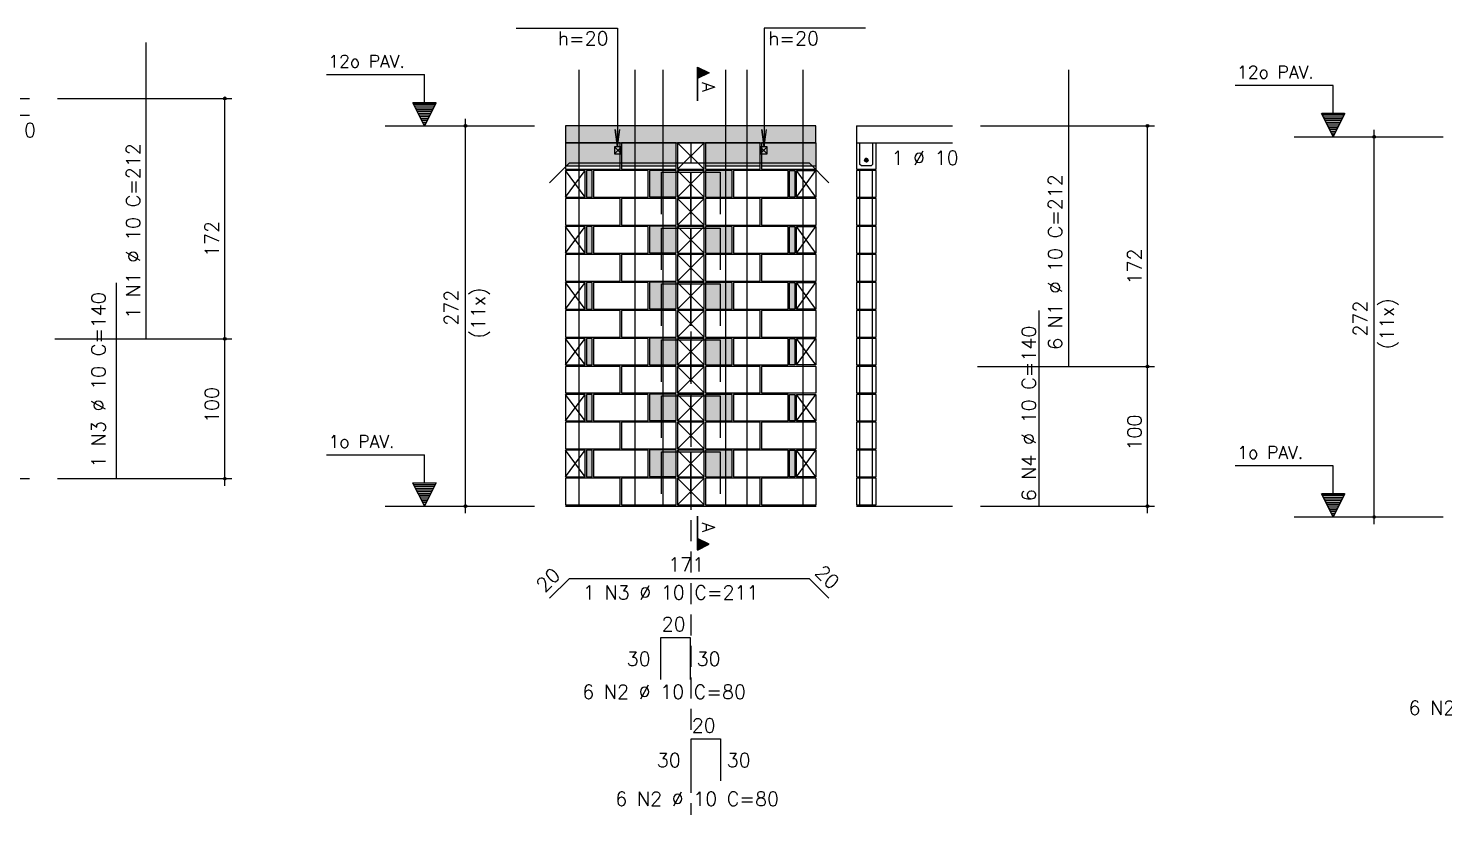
# Model space of a CAD drawing. Extents: x -2 to 121, y -2 to 61.
# Drawn here: x 44.34 to 64.57, y 9.51 to 20.76 of the extents above; entities that cross this region are included whole.
import ezdxf

# ---------------------------------------------------------------- set-up
doc = ezdxf.new("R2010")
doc.units = 0
doc.header["$MEASUREMENT"] = 0
doc.linetypes.add('ESTILO_TQS_0001', pattern=[0.45, 0.3, -0.15])
for name, color, linetype in [('PENA_01', 1, 'CONTINUOUS'), ('PENA_02', 2, 'CONTINUOUS'), ('PENA_03', 3, 'CONTINUOUS'), ('PENA_05', 5, 'CONTINUOUS'), ('PENA_09', 254, 'CONTINUOUS'), ('PENA_11', 252, 'CONTINUOUS'), ('PENA_23', 50, 'CONTINUOUS'), ('PENA_25', 210, 'CONTINUOUS')]:
    doc.layers.add(name, color=color, linetype=linetype)
doc.styles.get("Standard").update_dxf_attribs({"font": 'ROMANS.SHX'})

msp = doc.modelspace()

# ---------------------------------------------------------------- linework, layer by layer
at = {"layer": 'PENA_01', "linetype": 'Continuous'}
for p, q in [((49.441385, 19.365925), (51.572248, 19.365925)), ((52.71933, 19.065925), (52.81933, 18.965925)), ((52.81933, 19.065925), (52.71933, 18.965925)), ((54.79933, 19.065925), (54.89933, 18.965925)), ((54.89933, 19.065925), (54.79933, 18.965925)), ((62.433413, 19.211325), (64.564277, 19.211325)), ((52.01974, 18.795925), (52.79974, 18.795925)), ((52.81974, 18.795925), (53.59974, 18.795925)), ((54.01933, 18.795925), (54.79933, 18.795925)), ((54.81933, 18.795925), (55.59933, 18.795925)), ((49.441385, 13.925925), (51.572248, 13.925925)), ((62.433413, 13.771325), (64.564277, 13.771325))]:
    msp.add_line(p, q, dxfattribs=at)
at = {"layer": 'PENA_01', "linetype": 'ESTILO_TQS_0001'}
msp.add_line((53.808749, 19.125925), (53.80933, 9.512361), dxfattribs=at)
at = {"layer": 'PENA_01', "linetype": 'Continuous'}
for points in [[(52.71933, 19.065925), (52.71933, 18.965925), (52.81933, 18.965925), (52.81933, 19.065925), (52.71933, 19.065925)], [(54.79933, 19.065925), (54.79933, 18.965925), (54.89933, 18.965925), (54.89933, 19.065925), (54.79933, 19.065925)]]:
    msp.add_lwpolyline(points, dxfattribs=at)
at = {"layer": 'PENA_02', "linetype": 'Continuous'}
for p, q in [((53.99933, 19.125925), (53.61933, 19.125925)), ((53.61933, 19.125925), (53.61933, 18.745925)), ((53.99933, 18.745925), (53.99933, 19.125925)), ((52.29974, 18.725925), (52.01974, 18.725925)), ((52.01974, 18.725925), (52.01974, 18.345925)), ((52.29974, 18.345925), (52.29974, 18.725925)), ((53.61933, 18.745925), (53.99933, 18.745925)), ((53.99933, 18.725925), (53.61933, 18.725925)), ((53.61933, 18.725925), (53.61933, 18.345925)), ((53.99933, 18.345925), (53.99933, 18.725925)), ((55.318263, 18.345925), (55.318263, 18.725925)), ((55.318263, 18.725925), (55.598263, 18.725925)), ((55.598263, 18.725925), (55.598263, 18.345925)), ((52.01974, 18.345925), (52.29974, 18.345925)), ((53.61933, 18.345925), (53.99933, 18.345925)), ((53.99933, 18.325925), (53.61933, 18.325925)), ((53.61933, 18.325925), (53.61933, 17.945925)), ((53.99933, 17.945925), (53.99933, 18.325925)), ((55.598263, 18.345925), (55.318263, 18.345925)), ((52.29974, 17.925925), (52.01974, 17.925925)), ((52.01974, 17.925925), (52.01974, 17.545925)), ((52.29974, 17.545925), (52.29974, 17.925925)), ((53.61933, 17.945925), (53.99933, 17.945925)), ((53.99933, 17.925925), (53.61933, 17.925925)), ((53.61933, 17.925925), (53.61933, 17.545925)), ((53.99933, 17.545925), (53.99933, 17.925925)), ((55.318263, 17.545925), (55.318263, 17.925925)), ((55.318263, 17.925925), (55.598263, 17.925925)), ((55.598263, 17.925925), (55.598263, 17.545925)), ((52.01974, 17.545925), (52.29974, 17.545925)), ((53.61933, 17.545925), (53.99933, 17.545925)), ((53.99933, 17.525925), (53.61933, 17.525925)), ((53.61933, 17.525925), (53.61933, 17.145925)), ((53.99933, 17.145925), (53.99933, 17.525925)), ((55.598263, 17.545925), (55.318263, 17.545925)), ((52.29974, 17.125925), (52.01974, 17.125925)), ((52.01974, 17.125925), (52.01974, 16.745925)), ((52.29974, 16.745925), (52.29974, 17.125925)), ((53.61933, 17.145925), (53.99933, 17.145925)), ((53.99933, 17.125925), (53.61933, 17.125925)), ((53.61933, 17.125925), (53.61933, 16.745925)), ((53.99933, 16.745925), (53.99933, 17.125925)), ((55.318263, 16.745925), (55.318263, 17.125925)), ((55.318263, 17.125925), (55.598263, 17.125925)), ((55.598263, 17.125925), (55.598263, 16.745925)), ((52.01974, 16.745925), (52.29974, 16.745925)), ((53.61933, 16.745925), (53.99933, 16.745925)), ((53.99933, 16.725925), (53.61933, 16.725925)), ((53.61933, 16.725925), (53.61933, 16.345925)), ((53.99933, 16.345925), (53.99933, 16.725925)), ((55.598263, 16.745925), (55.318263, 16.745925)), ((52.29974, 16.325925), (52.01974, 16.325925)), ((52.01974, 16.325925), (52.01974, 15.945925)), ((52.29974, 15.945925), (52.29974, 16.325925)), ((53.61933, 16.345925), (53.99933, 16.345925)), ((53.99933, 16.325925), (53.61933, 16.325925)), ((53.61933, 16.325925), (53.61933, 15.945925)), ((53.99933, 15.945925), (53.99933, 16.325925)), ((55.318263, 15.945925), (55.318263, 16.325925)), ((55.318263, 16.325925), (55.598263, 16.325925)), ((55.598263, 16.325925), (55.598263, 15.945925)), ((52.01974, 15.945925), (52.29974, 15.945925)), ((53.61933, 15.945925), (53.99933, 15.945925)), ((53.99933, 15.925925), (53.61933, 15.925925)), ((53.61933, 15.925925), (53.61933, 15.545925)), ((53.99933, 15.545925), (53.99933, 15.925925)), ((55.598263, 15.945925), (55.318263, 15.945925)), ((52.29974, 15.525925), (52.01974, 15.525925)), ((52.01974, 15.525925), (52.01974, 15.145925)), ((52.29974, 15.145925), (52.29974, 15.525925)), ((53.61933, 15.545925), (53.99933, 15.545925)), ((53.99933, 15.525925), (53.61933, 15.525925)), ((53.61933, 15.525925), (53.61933, 15.145925)), ((53.99933, 15.145925), (53.99933, 15.525925)), ((55.318263, 15.145925), (55.318263, 15.525925)), ((55.318263, 15.525925), (55.598263, 15.525925)), ((55.598263, 15.525925), (55.598263, 15.145925)), ((52.01974, 15.145925), (52.29974, 15.145925)), ((53.61933, 15.145925), (53.99933, 15.145925)), ((53.99933, 15.125925), (53.61933, 15.125925)), ((53.61933, 15.125925), (53.61933, 14.745925)), ((53.99933, 14.745925), (53.99933, 15.125925)), ((55.598263, 15.145925), (55.318263, 15.145925)), ((52.29974, 14.725925), (52.01974, 14.725925)), ((52.01974, 14.725925), (52.01974, 14.345925)), ((52.29974, 14.345925), (52.29974, 14.725925)), ((53.61933, 14.745925), (53.99933, 14.745925)), ((53.99933, 14.725925), (53.61933, 14.725925)), ((53.61933, 14.725925), (53.61933, 14.345925)), ((53.99933, 14.345925), (53.99933, 14.725925)), ((55.318263, 14.345925), (55.318263, 14.725925)), ((55.318263, 14.725925), (55.598263, 14.725925)), ((55.598263, 14.725925), (55.598263, 14.345925)), ((52.01974, 14.345925), (52.29974, 14.345925)), ((53.61933, 14.345925), (53.99933, 14.345925)), ((53.99933, 14.325925), (53.61933, 14.325925)), ((53.61933, 14.325925), (53.61933, 13.945925)), ((53.99933, 13.945925), (53.99933, 14.325925)), ((55.598263, 14.345925), (55.318263, 14.345925)), ((52.01974, 13.925925), (55.59933, 13.925925)), ((53.61933, 13.945925), (53.99933, 13.945925))]:
    msp.add_line(p, q, dxfattribs=at)
for points in [[(52.01974, 19.125925), (55.597757, 19.125925), (55.597757, 19.365925), (52.01974, 19.365925), (52.01974, 19.125925)], [(52.01974, 18.745925), (52.79974, 18.745925), (52.79974, 19.125925), (52.01974, 19.125925), (52.01974, 18.745925)], [(52.81974, 18.745925), (53.59974, 18.745925), (53.59974, 19.125925), (52.81974, 19.125925), (52.81974, 18.745925)], [(54.01933, 18.745925), (54.79933, 18.745925), (54.79933, 19.125925), (54.01933, 19.125925), (54.01933, 18.745925)], [(54.81933, 18.745925), (55.59933, 18.745925), (55.59933, 19.125925), (54.81933, 19.125925), (54.81933, 18.745925)], [(52.31974, 18.345925), (52.39974, 18.345925), (52.39974, 18.725925), (52.31974, 18.725925), (52.31974, 18.345925)], [(52.41974, 18.345925), (53.19974, 18.345925), (53.19974, 18.725925), (52.41974, 18.725925), (52.41974, 18.345925)], [(53.219353, 18.349845), (53.599353, 18.349845), (53.599353, 18.729845), (53.219353, 18.729845), (53.219353, 18.349845)], [(54.01933, 18.345925), (54.39933, 18.345925), (54.39933, 18.725925), (54.01933, 18.725925), (54.01933, 18.345925)], [(54.41933, 18.345925), (55.19933, 18.345925), (55.19933, 18.725925), (54.41933, 18.725925), (54.41933, 18.345925)], [(55.298263, 18.345925), (55.218263, 18.345925), (55.218263, 18.725925), (55.298263, 18.725925), (55.298263, 18.345925)], [(52.01974, 17.945925), (52.79974, 17.945925), (52.79974, 18.325925), (52.01974, 18.325925), (52.01974, 17.945925)], [(52.81974, 17.945925), (53.59974, 17.945925), (53.59974, 18.325925), (52.81974, 18.325925), (52.81974, 17.945925)], [(54.01933, 17.945925), (54.79933, 17.945925), (54.79933, 18.325925), (54.01933, 18.325925), (54.01933, 17.945925)], [(54.81933, 17.945925), (55.59933, 17.945925), (55.59933, 18.325925), (54.81933, 18.325925), (54.81933, 17.945925)], [(52.31974, 17.545925), (52.39974, 17.545925), (52.39974, 17.925925), (52.31974, 17.925925), (52.31974, 17.545925)], [(52.41974, 17.545925), (53.19974, 17.545925), (53.19974, 17.925925), (52.41974, 17.925925), (52.41974, 17.545925)], [(53.219353, 17.549845), (53.599353, 17.549845), (53.599353, 17.929845), (53.219353, 17.929845), (53.219353, 17.549845)], [(54.01933, 17.545925), (54.39933, 17.545925), (54.39933, 17.925925), (54.01933, 17.925925), (54.01933, 17.545925)], [(54.41933, 17.545925), (55.19933, 17.545925), (55.19933, 17.925925), (54.41933, 17.925925), (54.41933, 17.545925)], [(55.298263, 17.545925), (55.218263, 17.545925), (55.218263, 17.925925), (55.298263, 17.925925), (55.298263, 17.545925)], [(52.01974, 17.145925), (52.79974, 17.145925), (52.79974, 17.525925), (52.01974, 17.525925), (52.01974, 17.145925)], [(52.81974, 17.145925), (53.59974, 17.145925), (53.59974, 17.525925), (52.81974, 17.525925), (52.81974, 17.145925)], [(54.01933, 17.145925), (54.79933, 17.145925), (54.79933, 17.525925), (54.01933, 17.525925), (54.01933, 17.145925)], [(54.81933, 17.145925), (55.59933, 17.145925), (55.59933, 17.525925), (54.81933, 17.525925), (54.81933, 17.145925)], [(52.31974, 16.745925), (52.39974, 16.745925), (52.39974, 17.125925), (52.31974, 17.125925), (52.31974, 16.745925)], [(52.41974, 16.745925), (53.19974, 16.745925), (53.19974, 17.125925), (52.41974, 17.125925), (52.41974, 16.745925)], [(53.219353, 16.749845), (53.599353, 16.749845), (53.599353, 17.129845), (53.219353, 17.129845), (53.219353, 16.749845)], [(54.01933, 16.745925), (54.39933, 16.745925), (54.39933, 17.125925), (54.01933, 17.125925), (54.01933, 16.745925)], [(54.41933, 16.745925), (55.19933, 16.745925), (55.19933, 17.125925), (54.41933, 17.125925), (54.41933, 16.745925)], [(55.298263, 16.745925), (55.218263, 16.745925), (55.218263, 17.125925), (55.298263, 17.125925), (55.298263, 16.745925)], [(52.01974, 16.345925), (52.79974, 16.345925), (52.79974, 16.725925), (52.01974, 16.725925), (52.01974, 16.345925)], [(52.81974, 16.345925), (53.59974, 16.345925), (53.59974, 16.725925), (52.81974, 16.725925), (52.81974, 16.345925)], [(54.01933, 16.345925), (54.79933, 16.345925), (54.79933, 16.725925), (54.01933, 16.725925), (54.01933, 16.345925)], [(54.81933, 16.345925), (55.59933, 16.345925), (55.59933, 16.725925), (54.81933, 16.725925), (54.81933, 16.345925)], [(52.31974, 15.945925), (52.39974, 15.945925), (52.39974, 16.325925), (52.31974, 16.325925), (52.31974, 15.945925)], [(52.41974, 15.945925), (53.19974, 15.945925), (53.19974, 16.325925), (52.41974, 16.325925), (52.41974, 15.945925)], [(53.219353, 15.949845), (53.599353, 15.949845), (53.599353, 16.329845), (53.219353, 16.329845), (53.219353, 15.949845)], [(54.01933, 15.945925), (54.39933, 15.945925), (54.39933, 16.325925), (54.01933, 16.325925), (54.01933, 15.945925)], [(54.41933, 15.945925), (55.19933, 15.945925), (55.19933, 16.325925), (54.41933, 16.325925), (54.41933, 15.945925)], [(55.298263, 15.945925), (55.218263, 15.945925), (55.218263, 16.325925), (55.298263, 16.325925), (55.298263, 15.945925)], [(52.01974, 15.545925), (52.79974, 15.545925), (52.79974, 15.925925), (52.01974, 15.925925), (52.01974, 15.545925)], [(52.81974, 15.545925), (53.59974, 15.545925), (53.59974, 15.925925), (52.81974, 15.925925), (52.81974, 15.545925)], [(54.01933, 15.545925), (54.79933, 15.545925), (54.79933, 15.925925), (54.01933, 15.925925), (54.01933, 15.545925)], [(54.81933, 15.545925), (55.59933, 15.545925), (55.59933, 15.925925), (54.81933, 15.925925), (54.81933, 15.545925)], [(52.31974, 15.145925), (52.39974, 15.145925), (52.39974, 15.525925), (52.31974, 15.525925), (52.31974, 15.145925)], [(52.41974, 15.145925), (53.19974, 15.145925), (53.19974, 15.525925), (52.41974, 15.525925), (52.41974, 15.145925)], [(53.219353, 15.149845), (53.599353, 15.149845), (53.599353, 15.529845), (53.219353, 15.529845), (53.219353, 15.149845)], [(54.01933, 15.145925), (54.39933, 15.145925), (54.39933, 15.525925), (54.01933, 15.525925), (54.01933, 15.145925)], [(54.41933, 15.145925), (55.19933, 15.145925), (55.19933, 15.525925), (54.41933, 15.525925), (54.41933, 15.145925)], [(55.298263, 15.145925), (55.218263, 15.145925), (55.218263, 15.525925), (55.298263, 15.525925), (55.298263, 15.145925)], [(52.01974, 14.745925), (52.79974, 14.745925), (52.79974, 15.125925), (52.01974, 15.125925), (52.01974, 14.745925)], [(52.81974, 14.745925), (53.59974, 14.745925), (53.59974, 15.125925), (52.81974, 15.125925), (52.81974, 14.745925)], [(54.01933, 14.745925), (54.79933, 14.745925), (54.79933, 15.125925), (54.01933, 15.125925), (54.01933, 14.745925)], [(54.81933, 14.745925), (55.59933, 14.745925), (55.59933, 15.125925), (54.81933, 15.125925), (54.81933, 14.745925)], [(52.31974, 14.345925), (52.39974, 14.345925), (52.39974, 14.725925), (52.31974, 14.725925), (52.31974, 14.345925)], [(52.41974, 14.345925), (53.19974, 14.345925), (53.19974, 14.725925), (52.41974, 14.725925), (52.41974, 14.345925)], [(53.219353, 14.349845), (53.599353, 14.349845), (53.599353, 14.729845), (53.219353, 14.729845), (53.219353, 14.349845)], [(54.01933, 14.345925), (54.39933, 14.345925), (54.39933, 14.725925), (54.01933, 14.725925), (54.01933, 14.345925)], [(54.41933, 14.345925), (55.19933, 14.345925), (55.19933, 14.725925), (54.41933, 14.725925), (54.41933, 14.345925)], [(55.298263, 14.345925), (55.218263, 14.345925), (55.218263, 14.725925), (55.298263, 14.725925), (55.298263, 14.345925)], [(52.01974, 13.945925), (52.79974, 13.945925), (52.79974, 14.325925), (52.01974, 14.325925), (52.01974, 13.945925)], [(52.81974, 13.945925), (53.59974, 13.945925), (53.59974, 14.325925), (52.81974, 14.325925), (52.81974, 13.945925)], [(54.01933, 13.945925), (54.79933, 13.945925), (54.79933, 14.325925), (54.01933, 14.325925), (54.01933, 13.945925)], [(54.81933, 13.945925), (55.59933, 13.945925), (55.59933, 14.325925), (54.81933, 14.325925), (54.81933, 13.945925)]]:
    msp.add_lwpolyline(points, dxfattribs=at)
for centre, radius in [((47.146206, 19.759725), 0.02), ((47.146206, 19.759725), 0.01), ((50.58753, 19.365925), 0.02), ((50.58753, 19.365925), 0.01), ((60.337753, 19.365925), 0.02), ((60.337753, 19.365925), 0.01), ((63.579559, 19.211325), 0.02), ((63.579559, 19.211325), 0.01), ((47.146206, 16.319725), 0.02), ((47.146206, 16.319725), 0.01), ((60.337753, 15.925925), 0.02), ((60.337753, 15.925925), 0.01), ((47.146206, 14.319725), 0.02), ((47.146206, 14.319725), 0.01), ((50.58753, 13.925925), 0.02), ((50.58753, 13.925925), 0.01), ((60.337753, 13.925925), 0.02), ((60.337753, 13.925925), 0.01), ((63.579559, 13.771325), 0.02), ((63.579559, 13.771325), 0.01)]:
    msp.add_circle(centre, radius, dxfattribs=at)
at = {"layer": 'PENA_03', "linetype": 'Continuous'}
for p, q in [((50.000383, 20.097791), (48.600383, 20.097791)), ((50.000383, 19.697791), (50.000383, 20.097791)), ((50.001783, 19.697791), (50.001783, 20.099191)), ((53.903675, 19.722282), (53.903675, 20.208664)), ((53.903675, 20.208664), (54.069608, 20.125698)), ((53.90437, 20.207536), (54.068047, 20.125698)), ((54.069608, 20.125698), (53.90437, 20.043079)), ((53.904371, 20.207536), (53.904371, 20.043859)), ((54.068047, 20.125698), (53.904371, 20.043859)), ((53.904371, 20.043079), (53.904371, 19.722282)), ((53.916439, 20.202282), (53.916439, 20.049113)), ((53.929203, 20.1959), (53.929203, 20.055495)), ((53.941967, 20.189518), (53.941967, 20.061877)), ((53.954731, 20.183136), (53.954731, 20.068259)), ((53.967495, 20.176754), (53.967495, 20.074641)), ((53.980259, 20.170372), (53.980259, 20.081023)), ((53.993023, 20.16399), (53.993023, 20.087405)), ((54.005787, 20.157608), (54.005787, 20.093787)), ((54.018551, 20.151226), (54.018551, 20.100169)), ((54.031315, 20.144844), (54.031315, 20.106551)), ((54.04408, 20.138462), (54.04408, 20.112933)), ((54.056844, 20.13208), (54.056844, 20.119316)), ((62.992412, 19.943191), (61.592412, 19.943191)), ((62.992412, 19.543191), (62.992412, 19.943191)), ((62.993812, 19.543191), (62.993812, 19.944591)), ((42.986211, 19.759725), (44.35689, 19.759725)), ((44.75689, 19.759725), (47.246206, 19.759725)), ((47.146206, 14.219193), (47.146206, 19.759725)), ((50.001083, 19.365925), (49.83515, 19.697791)), ((49.83515, 19.697791), (50.000383, 19.697791)), ((50.001083, 19.369047), (49.837406, 19.696399)), ((50.164759, 19.696399), (49.837406, 19.696399)), ((50.154252, 19.672263), (49.847914, 19.672263)), ((50.141488, 19.646735), (49.860678, 19.646735)), ((50.167016, 19.697791), (50.001083, 19.365925)), ((50.164759, 19.6964), (50.001083, 19.369047)), ((50.001783, 19.697791), (50.167016, 19.697791)), ((42.986211, 19.519725), (44.35689, 19.519725)), ((50.128724, 19.621207), (49.873442, 19.621207)), ((50.115959, 19.595679), (49.886206, 19.595679)), ((50.103195, 19.57015), (49.89897, 19.57015)), ((50.090431, 19.544622), (49.911734, 19.544622)), ((50.077667, 19.519094), (49.924498, 19.519094)), ((50.064903, 19.493566), (49.937262, 19.493566)), ((50.052139, 19.468038), (49.950026, 19.468038)), ((50.039375, 19.44251), (49.96279, 19.44251)), ((50.58753, 13.825393), (50.58753, 19.465925)), ((62.993112, 19.211325), (62.827179, 19.543191)), ((62.827179, 19.543191), (62.992412, 19.543191)), ((62.993112, 19.214447), (62.829435, 19.541799)), ((63.156788, 19.541799), (62.829435, 19.541799)), ((63.146281, 19.517663), (62.839942, 19.517663)), ((63.133517, 19.492135), (62.852707, 19.492135)), ((63.120753, 19.466607), (62.865471, 19.466607)), ((63.107988, 19.441079), (62.878235, 19.441079)), ((63.159045, 19.543191), (62.993112, 19.211325)), ((63.156788, 19.5418), (62.993112, 19.214447)), ((62.993812, 19.543191), (63.159045, 19.543191)), ((50.026611, 19.416981), (49.975554, 19.416981)), ((50.013847, 19.391453), (49.988319, 19.391453)), ((56.177757, 19.365925), (56.177757, 18.745925)), ((56.177757, 19.365925), (57.548437, 19.365925)), ((57.948437, 19.365925), (60.437753, 19.365925)), ((60.337753, 13.825393), (60.337753, 19.365925)), ((63.095224, 19.41555), (62.890999, 19.41555)), ((63.08246, 19.390022), (62.903763, 19.390022)), ((63.069696, 19.364494), (62.916527, 19.364494)), ((63.056932, 19.338966), (62.929291, 19.338966)), ((63.044168, 19.313438), (62.942055, 19.313438)), ((63.031404, 19.28791), (62.954819, 19.28791)), ((63.01864, 19.262381), (62.967583, 19.262381)), ((63.005876, 19.236853), (62.980348, 19.236853)), ((63.579559, 13.670793), (63.579559, 19.311325)), ((53.61933, 18.745925), (53.99933, 19.125925)), ((53.99933, 18.745925), (53.61933, 19.125925)), ((56.177757, 19.125925), (57.548437, 19.125925)), ((52.01974, 18.345925), (52.29974, 18.725925)), ((52.29974, 18.345925), (52.01974, 18.725925)), ((53.61933, 18.345925), (53.99933, 18.725925)), ((53.99933, 18.345925), (53.61933, 18.725925)), ((55.598263, 18.345925), (55.318263, 18.725925)), ((55.318263, 18.345925), (55.598263, 18.725925)), ((56.227757, 18.345925), (56.227757, 18.725925)), ((56.407757, 18.345925), (56.407757, 18.725925)), ((53.61933, 17.945925), (53.99933, 18.325925)), ((53.99933, 17.945925), (53.61933, 18.325925)), ((56.227757, 17.945925), (56.227757, 18.325925)), ((56.407757, 17.945925), (56.407757, 18.325925)), ((52.01974, 17.545925), (52.29974, 17.925925)), ((52.29974, 17.545925), (52.01974, 17.925925)), ((53.61933, 17.545925), (53.99933, 17.925925)), ((53.99933, 17.545925), (53.61933, 17.925925)), ((55.598263, 17.545925), (55.318263, 17.925925)), ((55.318263, 17.545925), (55.598263, 17.925925)), ((56.227757, 17.545925), (56.227757, 17.925925)), ((56.407757, 17.545925), (56.407757, 17.925925)), ((53.61933, 17.145925), (53.99933, 17.525925)), ((53.99933, 17.145925), (53.61933, 17.525925)), ((56.227757, 17.145925), (56.227757, 17.525925)), ((56.407757, 17.145925), (56.407757, 17.525925)), ((52.01974, 16.745925), (52.29974, 17.125925)), ((52.29974, 16.745925), (52.01974, 17.125925)), ((53.61933, 16.745925), (53.99933, 17.125925)), ((53.99933, 16.745925), (53.61933, 17.125925)), ((55.598263, 16.745925), (55.318263, 17.125925)), ((55.318263, 16.745925), (55.598263, 17.125925)), ((56.227757, 16.745925), (56.227757, 17.125925)), ((56.407757, 16.745925), (56.407757, 17.125925)), ((53.61933, 16.345925), (53.99933, 16.725925)), ((53.99933, 16.345925), (53.61933, 16.725925)), ((56.227757, 16.345925), (56.227757, 16.725925)), ((56.407757, 16.345925), (56.407757, 16.725925)), ((44.714959, 16.319725), (47.246206, 16.319725)), ((52.01974, 15.945925), (52.29974, 16.325925)), ((52.29974, 15.945925), (52.01974, 16.325925)), ((53.61933, 15.945925), (53.99933, 16.325925)), ((53.99933, 15.945925), (53.61933, 16.325925)), ((55.598263, 15.945925), (55.318263, 16.325925)), ((55.318263, 15.945925), (55.598263, 16.325925)), ((56.227757, 15.945925), (56.227757, 16.325925)), ((56.407757, 15.945925), (56.407757, 16.325925)), ((53.61933, 15.545925), (53.99933, 15.925925)), ((53.99933, 15.545925), (53.61933, 15.925925)), ((56.227757, 15.545925), (56.227757, 15.925925)), ((56.407757, 15.545925), (56.407757, 15.925925)), ((57.906505, 15.925925), (60.437753, 15.925925)), ((52.01974, 15.145925), (52.29974, 15.525925)), ((52.29974, 15.145925), (52.01974, 15.525925)), ((53.61933, 15.145925), (53.99933, 15.525925)), ((53.99933, 15.145925), (53.61933, 15.525925)), ((55.598263, 15.145925), (55.318263, 15.525925)), ((55.318263, 15.145925), (55.598263, 15.525925)), ((56.227757, 15.145925), (56.227757, 15.525925)), ((56.407757, 15.145925), (56.407757, 15.525925)), ((53.61933, 14.745925), (53.99933, 15.125925)), ((53.99933, 14.745925), (53.61933, 15.125925)), ((56.227757, 14.745925), (56.227757, 15.125925)), ((56.407757, 14.745925), (56.407757, 15.125925)), ((50.000383, 14.657791), (48.600383, 14.657791)), ((50.000383, 14.257791), (50.000383, 14.657791)), ((50.001783, 14.257791), (50.001783, 14.659191)), ((52.01974, 14.345925), (52.29974, 14.725925)), ((52.29974, 14.345925), (52.01974, 14.725925)), ((53.61933, 14.345925), (53.99933, 14.725925)), ((53.99933, 14.345925), (53.61933, 14.725925)), ((55.598263, 14.345925), (55.318263, 14.725925)), ((55.318263, 14.345925), (55.598263, 14.725925)), ((56.227757, 14.345925), (56.227757, 14.725925)), ((56.407757, 14.345925), (56.407757, 14.725925)), ((62.992412, 14.503191), (61.592412, 14.503191)), ((62.992412, 14.103191), (62.992412, 14.503191)), ((62.993812, 14.103191), (62.993812, 14.504591)), ((42.986211, 14.319725), (44.35689, 14.319725)), ((44.75689, 14.319725), (47.246206, 14.319725)), ((50.001083, 13.925925), (49.83515, 14.257791)), ((49.83515, 14.257791), (50.000383, 14.257791)), ((50.001083, 13.929047), (49.837406, 14.256399)), ((50.164759, 14.256399), (49.837406, 14.256399)), ((50.154252, 14.232263), (49.847914, 14.232263)), ((50.141488, 14.206735), (49.860678, 14.206735)), ((50.128724, 14.181207), (49.873442, 14.181207)), ((50.167016, 14.257791), (50.001083, 13.925925)), ((50.164759, 14.2564), (50.001083, 13.929047)), ((50.001783, 14.257791), (50.167016, 14.257791)), ((53.61933, 13.945925), (53.99933, 14.325925)), ((53.99933, 13.945925), (53.61933, 14.325925)), ((56.227757, 13.945925), (56.227757, 14.325925)), ((56.407757, 13.945925), (56.407757, 14.325925)), ((50.115959, 14.155679), (49.886206, 14.155679)), ((50.103195, 14.13015), (49.89897, 14.13015)), ((50.090431, 14.104622), (49.911734, 14.104622)), ((50.077667, 14.079094), (49.924498, 14.079094)), ((50.064903, 14.053566), (49.937262, 14.053566)), ((50.052139, 14.028038), (49.950026, 14.028038)), ((50.039375, 14.00251), (49.96279, 14.00251)), ((50.026611, 13.976981), (49.975554, 13.976981)), ((62.993112, 13.771325), (62.827179, 14.103191)), ((62.827179, 14.103191), (62.992412, 14.103191)), ((62.993112, 13.774447), (62.829435, 14.101799)), ((63.156788, 14.101799), (62.829435, 14.101799)), ((63.146281, 14.077663), (62.839942, 14.077663)), ((63.133517, 14.052135), (62.852707, 14.052135)), ((63.120753, 14.026607), (62.865471, 14.026607)), ((63.107988, 14.001079), (62.878235, 14.001079)), ((63.095224, 13.97555), (62.890999, 13.97555)), ((63.159045, 14.103191), (62.993112, 13.771325)), ((63.156788, 14.1018), (62.993112, 13.774447)), ((62.993812, 14.103191), (63.159045, 14.103191)), ((50.013847, 13.951453), (49.988319, 13.951453)), ((53.903675, 13.785527), (53.903675, 13.299145)), ((53.904371, 13.46473), (53.904371, 13.785527)), ((56.177757, 13.925925), (57.548437, 13.925925)), ((57.948437, 13.925925), (60.437753, 13.925925)), ((63.08246, 13.950022), (62.903763, 13.950022)), ((63.069696, 13.924494), (62.916527, 13.924494)), ((63.056932, 13.898966), (62.929291, 13.898966)), ((63.044168, 13.873438), (62.942055, 13.873438)), ((63.031404, 13.84791), (62.954819, 13.84791)), ((63.01864, 13.822381), (62.967583, 13.822381)), ((63.005876, 13.796853), (62.980348, 13.796853)), ((53.903675, 13.299145), (54.069608, 13.382111)), ((54.069608, 13.382111), (53.90437, 13.46473)), ((53.90437, 13.300273), (54.068047, 13.382111)), ((53.904371, 13.300273), (53.904371, 13.46395)), ((54.068047, 13.382111), (53.904371, 13.46395)), ((53.916439, 13.305527), (53.916439, 13.458696)), ((53.929203, 13.311909), (53.929203, 13.452314)), ((53.941967, 13.318291), (53.941967, 13.445932)), ((53.954731, 13.324673), (53.954731, 13.43955)), ((53.967495, 13.331055), (53.967495, 13.433168)), ((53.980259, 13.337437), (53.980259, 13.426786)), ((53.993023, 13.343819), (53.993023, 13.420404)), ((54.005787, 13.350201), (54.005787, 13.414022)), ((54.018551, 13.356583), (54.018551, 13.40764)), ((54.031315, 13.362965), (54.031315, 13.401258)), ((54.04408, 13.369347), (54.04408, 13.394876)), ((54.056844, 13.375729), (54.056844, 13.388493))]:
    msp.add_line(p, q, dxfattribs=at)
for points in [[(51.310306, 20.762434), (52.760298, 20.762434), (52.760298, 19.066156), (52.727667, 19.314017), (52.760298, 19.066156), (52.79293, 19.314017)], [(56.308353, 20.762434), (54.858361, 20.762434), (54.858361, 19.066156), (54.825729, 19.314017), (54.858361, 19.066156), (54.890993, 19.314017)], [(56.177757, 18.745925), (56.457757, 18.745925), (56.457757, 19.125925)], [(56.407757, 19.125925), (56.407757, 18.815925), (56.387757, 18.795925), (56.247757, 18.795925), (56.227757, 18.815925), (56.227757, 19.125925)], [(56.342306, 18.876915), (56.340145, 18.887084), (56.334034, 18.895494), (56.325032, 18.900692), (56.314693, 18.901778), (56.304806, 18.898566), (56.297081, 18.89161), (56.292852, 18.882113), (56.292852, 18.871717), (56.297081, 18.862221), (56.304806, 18.855265), (56.314693, 18.852052), (56.325032, 18.853139), (56.334034, 18.858337), (56.340145, 18.866747), (56.342306, 18.876915)], [(56.177757, 18.345925), (56.457757, 18.345925), (56.457757, 18.725925), (56.177757, 18.725925), (56.177757, 18.345925)], [(56.177757, 17.945925), (56.457757, 17.945925), (56.457757, 18.325925), (56.177757, 18.325925), (56.177757, 17.945925)], [(56.177757, 17.545925), (56.457757, 17.545925), (56.457757, 17.925925), (56.177757, 17.925925), (56.177757, 17.545925)], [(56.177757, 17.145925), (56.457757, 17.145925), (56.457757, 17.525925), (56.177757, 17.525925), (56.177757, 17.145925)], [(56.177757, 16.745925), (56.457757, 16.745925), (56.457757, 17.125925), (56.177757, 17.125925), (56.177757, 16.745925)], [(56.177757, 16.345925), (56.457757, 16.345925), (56.457757, 16.725925), (56.177757, 16.725925), (56.177757, 16.345925)], [(56.177757, 15.945925), (56.457757, 15.945925), (56.457757, 16.325925), (56.177757, 16.325925), (56.177757, 15.945925)], [(56.177757, 15.545925), (56.457757, 15.545925), (56.457757, 15.925925), (56.177757, 15.925925), (56.177757, 15.545925)], [(56.177757, 15.145925), (56.457757, 15.145925), (56.457757, 15.525925), (56.177757, 15.525925), (56.177757, 15.145925)], [(56.177757, 14.745925), (56.457757, 14.745925), (56.457757, 15.125925), (56.177757, 15.125925), (56.177757, 14.745925)], [(56.177757, 14.345925), (56.457757, 14.345925), (56.457757, 14.725925), (56.177757, 14.725925), (56.177757, 14.345925)], [(56.177757, 13.945925), (56.457757, 13.945925), (56.457757, 14.325925), (56.177757, 14.325925), (56.177757, 13.945925)]]:
    msp.add_lwpolyline(points, dxfattribs=at)
msp.add_circle((56.317306, 18.876915), 0.025, dxfattribs=at)
for points in [[(56.342306, 18.876915), (56.297081, 18.89161), (56.292852, 18.882113)], [(56.342306, 18.876915), (56.292852, 18.882113), (56.292852, 18.871717)], [(56.342306, 18.876915), (56.292852, 18.871717), (56.297081, 18.862221)], [(56.342306, 18.876915), (56.304806, 18.898566), (56.293814, 18.885466)], [(56.342306, 18.876915), (56.293814, 18.885466), (56.293814, 18.868365)], [(56.342306, 18.876915), (56.293814, 18.868365), (56.304806, 18.855265)], [(56.342306, 18.876915), (56.304806, 18.898566), (56.297081, 18.89161)], [(56.342306, 18.876915), (56.297081, 18.862221), (56.304806, 18.855265)], [(56.342306, 18.876915), (56.314693, 18.901778), (56.304806, 18.898566)], [(56.342306, 18.876915), (56.321647, 18.901535), (56.304806, 18.898566)], [(56.342306, 18.876915), (56.304806, 18.855265), (56.321647, 18.852295)], [(56.342306, 18.876915), (56.304806, 18.855265), (56.314693, 18.852052)], [(56.342306, 18.876915), (56.325032, 18.900692), (56.314693, 18.901778)], [(56.342306, 18.876915), (56.314693, 18.852052), (56.325032, 18.853139)], [(56.342306, 18.876915), (56.336457, 18.892985), (56.321647, 18.901535)], [(56.342306, 18.876915), (56.321647, 18.852295), (56.336457, 18.860845)], [(56.342306, 18.876915), (56.334034, 18.895494), (56.325032, 18.900692)], [(56.342306, 18.876915), (56.325032, 18.853139), (56.334034, 18.858337)], [(56.342306, 18.876915), (56.340145, 18.887084), (56.334034, 18.895494)], [(56.342306, 18.876915), (56.334034, 18.858337), (56.340145, 18.866747)], [(56.342306, 18.876915), (56.336457, 18.860845), (56.342306, 18.876915)], [(56.342306, 18.876915), (56.340145, 18.866747), (56.342306, 18.876915)]]:
    msp.add_solid(points, dxfattribs=at)
at = {"layer": 'PENA_05', "linetype": 'Continuous'}
for p, q in [((46.022456, 16.316803), (46.022456, 20.556803)), ((59.214002, 15.923003), (59.214002, 20.165923)), ((51.789622, 18.553012), (52.072465, 18.835855)), ((52.072465, 18.835855), (55.499159, 18.83598)), ((55.499159, 18.83598), (55.782002, 18.553137)), ((53.38933, 18.104981), (53.38933, 18.704981)), ((53.38933, 18.704981), (53.80933, 18.704981)), ((53.80933, 18.104981), (53.80933, 18.704981)), ((53.80933, 18.704981), (54.22933, 18.704981)), ((53.80933, 18.704981), (53.80933, 18.104981)), ((54.22933, 18.704981), (54.22933, 18.104981)), ((53.38933, 17.304981), (53.38933, 17.904981)), ((53.38933, 17.904981), (53.80933, 17.904981)), ((53.80933, 17.304981), (53.80933, 17.904981)), ((53.80933, 17.904981), (54.22933, 17.904981)), ((53.80933, 17.904981), (53.80933, 17.304981)), ((54.22933, 17.904981), (54.22933, 17.304981)), ((45.596532, 14.319725), (45.596532, 17.119725)), ((53.38933, 16.504981), (53.38933, 17.104981)), ((53.38933, 17.104981), (53.80933, 17.104981)), ((53.80933, 16.504981), (53.80933, 17.104981)), ((53.80933, 17.104981), (54.22933, 17.104981)), ((53.80933, 17.104981), (53.80933, 16.504981)), ((54.22933, 17.104981), (54.22933, 16.504981)), ((58.788078, 13.925925), (58.788078, 16.725925)), ((53.38933, 15.704115), (53.38933, 16.304115)), ((53.38933, 16.304115), (53.80933, 16.304115)), ((53.80933, 15.704115), (53.80933, 16.304115)), ((53.80933, 16.304115), (54.22933, 16.304115)), ((53.80933, 16.304115), (53.80933, 15.704115)), ((54.22933, 16.304115), (54.22933, 15.704115)), ((53.38933, 14.904981), (53.38933, 15.504981)), ((53.38933, 15.504981), (53.80933, 15.504981)), ((53.80933, 14.904981), (53.80933, 15.504981)), ((53.80933, 15.504981), (54.22933, 15.504981)), ((53.80933, 15.504981), (53.80933, 14.904981)), ((54.22933, 15.504981), (54.22933, 14.904981)), ((53.38933, 14.104981), (53.38933, 14.704981)), ((53.38933, 14.704981), (53.80933, 14.704981)), ((53.80933, 14.104981), (53.80933, 14.704981)), ((53.80933, 14.704981), (54.22933, 14.704981)), ((53.80933, 14.704981), (53.80933, 14.104981)), ((54.22933, 14.704981), (54.22933, 14.104981)), ((51.789622, 12.609393), (52.072465, 12.892236)), ((52.072465, 12.892236), (55.499159, 12.892361)), ((55.499159, 12.892361), (55.782002, 12.609518)), ((53.381977, 11.448673), (53.381977, 12.048673)), ((53.381977, 12.048673), (53.801977, 12.048673)), ((53.801977, 12.048673), (53.801977, 11.448673)), ((53.812406, 9.998775), (53.812406, 10.598775)), ((53.812406, 10.598775), (54.232406, 10.598775)), ((54.232406, 10.598775), (54.232406, 9.998775))]:
    msp.add_line(p, q, dxfattribs=at)
for points in [[(52.20933, 20.165925), (52.20933, 13.925925)], [(53.00933, 20.165925), (53.00933, 13.925925)], [(53.40933, 20.165925), (53.40933, 13.925925)], [(54.303675, 20.165925), (54.303675, 13.925925)], [(54.60933, 20.165925), (54.60933, 13.925925)], [(55.40933, 20.165925), (55.40933, 13.925925)]]:
    msp.add_lwpolyline(points, dxfattribs=at)
at = {"layer": 'PENA_09', "linetype": 'Continuous'}
for points in [[(52.01974, 18.795925), (52.79974, 18.795925), (52.79974, 19.125925), (52.01974, 19.125925), (52.01974, 18.795925)], [(52.81974, 18.795925), (53.59974, 18.795925), (53.59974, 19.125925), (52.81974, 19.125925), (52.81974, 18.795925)], [(54.01933, 18.795925), (54.79933, 18.795925), (54.79933, 19.125925), (54.01933, 19.125925), (54.01933, 18.795925)], [(54.81933, 18.795925), (55.59933, 18.795925), (55.59933, 19.125925), (54.81933, 19.125925), (54.81933, 18.795925)]]:
    msp.add_lwpolyline(points, dxfattribs=at)
for points in [[(52.01974, 18.795925), (52.79974, 18.795925), (52.79974, 19.125925)], [(52.01974, 18.795925), (52.79974, 19.125925), (52.01974, 19.125925)], [(52.01974, 18.795925), (52.01974, 19.125925), (52.01974, 18.795925)], [(52.81974, 18.795925), (53.59974, 18.795925), (53.59974, 19.125925)], [(52.81974, 18.795925), (53.59974, 19.125925), (52.81974, 19.125925)], [(52.81974, 18.795925), (52.81974, 19.125925), (52.81974, 18.795925)], [(54.01933, 18.795925), (54.79933, 18.795925), (54.79933, 19.125925)], [(54.01933, 18.795925), (54.79933, 19.125925), (54.01933, 19.125925)], [(54.01933, 18.795925), (54.01933, 19.125925), (54.01933, 18.795925)], [(54.81933, 18.795925), (55.59933, 18.795925), (55.59933, 19.125925)], [(54.81933, 18.795925), (55.59933, 19.125925), (54.81933, 19.125925)], [(54.81933, 18.795925), (54.81933, 19.125925), (54.81933, 18.795925)]]:
    msp.add_solid(points, dxfattribs=at)
at = {"layer": 'PENA_11', "linetype": 'Continuous'}
for points in [[(52.01974, 19.125925), (55.597757, 19.125925), (55.597757, 19.365925)], [(52.01974, 19.125925), (55.597757, 19.365925), (52.01974, 19.365925)], [(52.01974, 19.125925), (52.01974, 19.365925), (52.01974, 19.125925)]]:
    msp.add_solid(points, dxfattribs=at)
at = {"layer": 'PENA_23', "linetype": 'Continuous'}
for points in [[(53.219353, 18.349845), (53.599353, 18.349845), (53.599353, 18.729845), (53.219353, 18.729845), (53.219353, 18.349845)], [(54.01933, 18.345925), (54.39933, 18.345925), (54.39933, 18.725925), (54.01933, 18.725925), (54.01933, 18.345925)], [(53.219353, 17.549845), (53.599353, 17.549845), (53.599353, 17.929845), (53.219353, 17.929845), (53.219353, 17.549845)], [(54.01933, 17.545925), (54.39933, 17.545925), (54.39933, 17.925925), (54.01933, 17.925925), (54.01933, 17.545925)], [(53.219353, 16.749845), (53.599353, 16.749845), (53.599353, 17.129845), (53.219353, 17.129845), (53.219353, 16.749845)], [(54.01933, 16.745925), (54.39933, 16.745925), (54.39933, 17.125925), (54.01933, 17.125925), (54.01933, 16.745925)], [(53.219353, 15.949845), (53.599353, 15.949845), (53.599353, 16.329845), (53.219353, 16.329845), (53.219353, 15.949845)], [(54.01933, 15.945925), (54.39933, 15.945925), (54.39933, 16.325925), (54.01933, 16.325925), (54.01933, 15.945925)], [(53.219353, 15.149845), (53.599353, 15.149845), (53.599353, 15.529845), (53.219353, 15.529845), (53.219353, 15.149845)], [(54.01933, 15.145925), (54.39933, 15.145925), (54.39933, 15.525925), (54.01933, 15.525925), (54.01933, 15.145925)], [(53.219353, 14.349845), (53.599353, 14.349845), (53.599353, 14.729845), (53.219353, 14.729845), (53.219353, 14.349845)], [(54.01933, 14.345925), (54.39933, 14.345925), (54.39933, 14.725925), (54.01933, 14.725925), (54.01933, 14.345925)]]:
    msp.add_lwpolyline(points, dxfattribs=at)
for points in [[(53.219353, 18.349845), (53.599353, 18.349845), (53.599353, 18.729845)], [(53.219353, 18.349845), (53.599353, 18.729845), (53.219353, 18.729845)], [(53.219353, 18.349845), (53.219353, 18.729845), (53.219353, 18.349845)], [(54.01933, 18.345925), (54.39933, 18.345925), (54.39933, 18.725925)], [(54.01933, 18.345925), (54.39933, 18.725925), (54.01933, 18.725925)], [(54.01933, 18.345925), (54.01933, 18.725925), (54.01933, 18.345925)], [(53.219353, 17.549845), (53.599353, 17.549845), (53.599353, 17.929845)], [(53.219353, 17.549845), (53.599353, 17.929845), (53.219353, 17.929845)], [(53.219353, 17.549845), (53.219353, 17.929845), (53.219353, 17.549845)], [(54.01933, 17.545925), (54.39933, 17.545925), (54.39933, 17.925925)], [(54.01933, 17.545925), (54.39933, 17.925925), (54.01933, 17.925925)], [(54.01933, 17.545925), (54.01933, 17.925925), (54.01933, 17.545925)], [(53.219353, 16.749845), (53.599353, 16.749845), (53.599353, 17.129845)], [(53.219353, 16.749845), (53.599353, 17.129845), (53.219353, 17.129845)], [(53.219353, 16.749845), (53.219353, 17.129845), (53.219353, 16.749845)], [(54.01933, 16.745925), (54.39933, 16.745925), (54.39933, 17.125925)], [(54.01933, 16.745925), (54.39933, 17.125925), (54.01933, 17.125925)], [(54.01933, 16.745925), (54.01933, 17.125925), (54.01933, 16.745925)], [(53.219353, 15.949845), (53.599353, 15.949845), (53.599353, 16.329845)], [(53.219353, 15.949845), (53.599353, 16.329845), (53.219353, 16.329845)], [(53.219353, 15.949845), (53.219353, 16.329845), (53.219353, 15.949845)], [(54.01933, 15.945925), (54.39933, 15.945925), (54.39933, 16.325925)], [(54.01933, 15.945925), (54.39933, 16.325925), (54.01933, 16.325925)], [(54.01933, 15.945925), (54.01933, 16.325925), (54.01933, 15.945925)], [(53.219353, 15.149845), (53.599353, 15.149845), (53.599353, 15.529845)], [(53.219353, 15.149845), (53.599353, 15.529845), (53.219353, 15.529845)], [(53.219353, 15.149845), (53.219353, 15.529845), (53.219353, 15.149845)], [(54.01933, 15.145925), (54.39933, 15.145925), (54.39933, 15.525925)], [(54.01933, 15.145925), (54.39933, 15.525925), (54.01933, 15.525925)], [(54.01933, 15.145925), (54.01933, 15.525925), (54.01933, 15.145925)], [(53.219353, 14.349845), (53.599353, 14.349845), (53.599353, 14.729845)], [(53.219353, 14.349845), (53.599353, 14.729845), (53.219353, 14.729845)], [(53.219353, 14.349845), (53.219353, 14.729845), (53.219353, 14.349845)], [(54.01933, 14.345925), (54.39933, 14.345925), (54.39933, 14.725925)], [(54.01933, 14.345925), (54.39933, 14.725925), (54.01933, 14.725925)], [(54.01933, 14.345925), (54.01933, 14.725925), (54.01933, 14.345925)]]:
    msp.add_solid(points, dxfattribs=at)
at = {"layer": 'PENA_25', "linetype": 'Continuous'}
for points in [[(52.39974, 18.725925), (52.31974, 18.725925), (52.31974, 18.345925), (52.39974, 18.345925), (52.39974, 18.725925)], [(55.218263, 18.725925), (55.298263, 18.725925), (55.298263, 18.345925), (55.218263, 18.345925), (55.218263, 18.725925)], [(52.39974, 17.925925), (52.31974, 17.925925), (52.31974, 17.545925), (52.39974, 17.545925), (52.39974, 17.925925)], [(55.218263, 17.925925), (55.298263, 17.925925), (55.298263, 17.545925), (55.218263, 17.545925), (55.218263, 17.925925)], [(52.39974, 17.125925), (52.31974, 17.125925), (52.31974, 16.745925), (52.39974, 16.745925), (52.39974, 17.125925)], [(55.218263, 17.125925), (55.298263, 17.125925), (55.298263, 16.745925), (55.218263, 16.745925), (55.218263, 17.125925)], [(52.39974, 16.325925), (52.31974, 16.325925), (52.31974, 15.945925), (52.39974, 15.945925), (52.39974, 16.325925)], [(55.218263, 16.325925), (55.298263, 16.325925), (55.298263, 15.945925), (55.218263, 15.945925), (55.218263, 16.325925)], [(52.39974, 15.525925), (52.31974, 15.525925), (52.31974, 15.145925), (52.39974, 15.145925), (52.39974, 15.525925)], [(55.218263, 15.525925), (55.298263, 15.525925), (55.298263, 15.145925), (55.218263, 15.145925), (55.218263, 15.525925)], [(52.39974, 14.725925), (52.31974, 14.725925), (52.31974, 14.345925), (52.39974, 14.345925), (52.39974, 14.725925)], [(55.218263, 14.725925), (55.298263, 14.725925), (55.298263, 14.345925), (55.218263, 14.345925), (55.218263, 14.725925)]]:
    msp.add_lwpolyline(points, dxfattribs=at)
for points in [[(52.39974, 18.725925), (52.31974, 18.725925), (52.31974, 18.345925)], [(52.39974, 18.725925), (52.31974, 18.345925), (52.39974, 18.345925)], [(52.39974, 18.725925), (52.39974, 18.345925), (52.39974, 18.725925)], [(55.218263, 18.725925), (55.298263, 18.725925), (55.298263, 18.345925)], [(55.218263, 18.725925), (55.298263, 18.345925), (55.218263, 18.345925)], [(55.218263, 18.725925), (55.218263, 18.345925), (55.218263, 18.725925)], [(52.39974, 17.925925), (52.31974, 17.925925), (52.31974, 17.545925)], [(52.39974, 17.925925), (52.31974, 17.545925), (52.39974, 17.545925)], [(52.39974, 17.925925), (52.39974, 17.545925), (52.39974, 17.925925)], [(55.218263, 17.925925), (55.298263, 17.925925), (55.298263, 17.545925)], [(55.218263, 17.925925), (55.298263, 17.545925), (55.218263, 17.545925)], [(55.218263, 17.925925), (55.218263, 17.545925), (55.218263, 17.925925)], [(52.39974, 17.125925), (52.31974, 17.125925), (52.31974, 16.745925)], [(52.39974, 17.125925), (52.31974, 16.745925), (52.39974, 16.745925)], [(52.39974, 17.125925), (52.39974, 16.745925), (52.39974, 17.125925)], [(55.218263, 17.125925), (55.298263, 17.125925), (55.298263, 16.745925)], [(55.218263, 17.125925), (55.298263, 16.745925), (55.218263, 16.745925)], [(55.218263, 17.125925), (55.218263, 16.745925), (55.218263, 17.125925)], [(52.39974, 16.325925), (52.31974, 16.325925), (52.31974, 15.945925)], [(52.39974, 16.325925), (52.31974, 15.945925), (52.39974, 15.945925)], [(52.39974, 16.325925), (52.39974, 15.945925), (52.39974, 16.325925)], [(55.218263, 16.325925), (55.298263, 16.325925), (55.298263, 15.945925)], [(55.218263, 16.325925), (55.298263, 15.945925), (55.218263, 15.945925)], [(55.218263, 16.325925), (55.218263, 15.945925), (55.218263, 16.325925)], [(52.39974, 15.525925), (52.31974, 15.525925), (52.31974, 15.145925)], [(52.39974, 15.525925), (52.31974, 15.145925), (52.39974, 15.145925)], [(52.39974, 15.525925), (52.39974, 15.145925), (52.39974, 15.525925)], [(55.218263, 15.525925), (55.298263, 15.525925), (55.298263, 15.145925)], [(55.218263, 15.525925), (55.298263, 15.145925), (55.218263, 15.145925)], [(55.218263, 15.525925), (55.218263, 15.145925), (55.218263, 15.525925)], [(52.39974, 14.725925), (52.31974, 14.725925), (52.31974, 14.345925)], [(52.39974, 14.725925), (52.31974, 14.345925), (52.39974, 14.345925)], [(52.39974, 14.725925), (52.39974, 14.345925), (52.39974, 14.725925)], [(55.218263, 14.725925), (55.298263, 14.725925), (55.298263, 14.345925)], [(55.218263, 14.725925), (55.298263, 14.345925), (55.218263, 14.345925)], [(55.218263, 14.725925), (55.218263, 14.345925), (55.218263, 14.725925)]]:
    msp.add_solid(points, dxfattribs=at)

# ---------------------------------------------------------------- texts
at = {"layer": 'PENA_03', "linetype": 'Continuous'}
for s, height, p in [('h=20', 0.2, (51.905088, 20.518665)), ('h=20', 0.2, (54.913571, 20.518665)), ('12o PAV.', 0.18, (48.62609, 20.199664)), ('12o PAV.', 0.18, (61.618118, 20.045064)), ('1 %%c 10', 0.2, (43.48703, 19.203424)), ('1 %%c 10', 0.2, (56.678577, 18.809624)), ('1o PAV.', 0.18, (48.630655, 14.759664)), ('1o PAV.', 0.18, (61.622683, 14.605064)), ('1 N3 %%c 10 C=211', 0.2, (52.265847, 12.592491)), ('20', 0.2, (53.391977, 12.138673)), ('30', 0.2, (52.891977, 11.643673)), ('30', 0.2, (53.891977, 11.643673)), ('6 N2 %%c 10 C=80', 0.2, (52.257494, 11.169825)), ('6 N2 %%c 10 C=80', 0.2, (64.069347, 10.939833)), ('20', 0.2, (53.822406, 10.688775)), ('30', 0.2, (53.322406, 10.193775)), ('30', 0.2, (54.322406, 10.193775)), ('6 N2 %%c 10 C=80', 0.2, (52.729984, 9.640629))]:
    msp.add_text(s, height=height, dxfattribs=at).set_placement(p)
for s, height, rotation, p in [('A', 0.18, 270, (53.970704, 19.990265)), ('1 N1 %%c 10 C=212', 0.2, 90, (45.936467, 16.606497)), ('6 N1 %%c 10 C=212', 0.2, 90, (59.119725, 16.162771)), ('172', 0.2, 90, (47.060813, 17.491531)), ('172', 0.2, 90, (60.252359, 17.097731)), ('(11x)', 0.2, 90, (50.866987, 16.327152)), ('1 N3 %%c 10 C=140', 0.2, 90, (45.439843, 14.475819)), ('272', 0.2, 90, (50.485226, 16.507323)), ('272', 0.2, 90, (63.477255, 16.352723)), ('(11x)', 0.2, 90, (63.859016, 16.172552)), ('6 N4 %%c 10 C=140', 0.2, 90, (58.74254, 13.996649)), ('100', 0.2, 90, (47.062428, 15.115972)), ('100', 0.2, 90, (60.253974, 14.722172)), ('A', 0.18, 270, (53.970704, 13.688973)), ('171', 0.2, 0.002086, (53.485808, 12.992287)), ('20', 0.2, 45, (51.718911, 12.680104)), ('20', 0.2, 315, (55.56987, 12.963071))]:
    msp.add_text(s, height=height, rotation=rotation, dxfattribs=at).set_placement(p)

doc.saveas('drawing.dxf')
